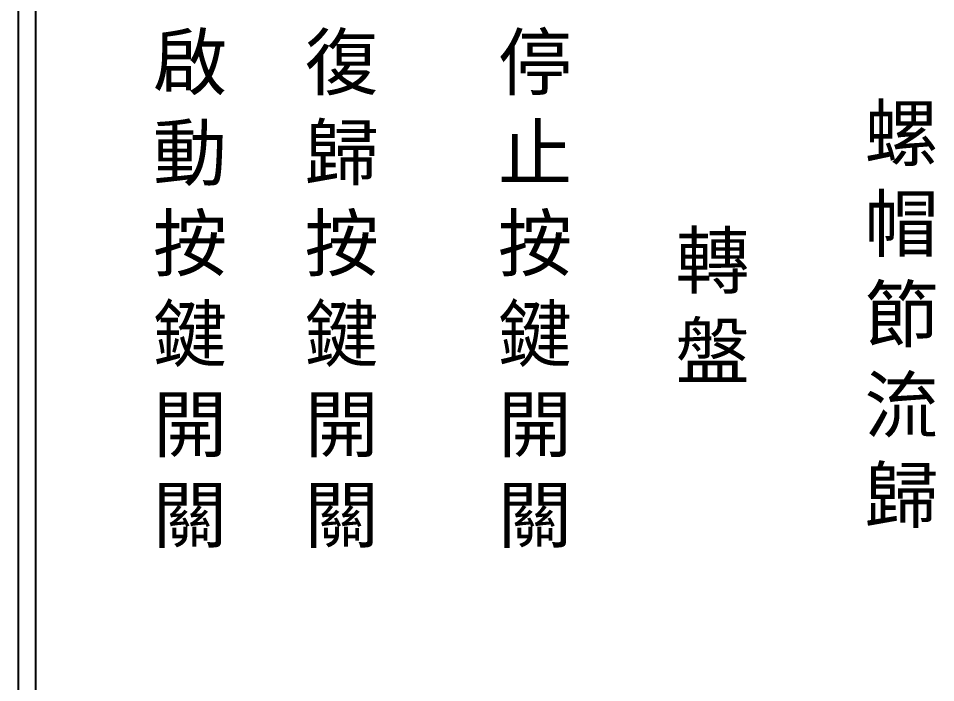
# Model space of a CAD drawing. Extents: x 325 to 612, y 3 to 207.
# Drawn here: x 325.3 to 391.1, y 50.7 to 98.4 of the extents above; entities that cross this region are included whole.
import ezdxf

# ---------------------------------------------------------------- set-up
doc = ezdxf.new("R2010")
doc.units = 0
doc.layers.add('圖框層', color=7, linetype='CONTINUOUS')
doc.layers.add('標尺寸層', color=3, linetype='CONTINUOUS')
doc.styles.add('CNS', font='romanc.shx', dxfattribs={"bigfont": 'chineset.shx'})

msp = doc.modelspace()

# ---------------------------------------------------------------- linework, layer by layer
at = {"layer": '圖框層', "color": 7}
for p, q in [((325.319, 3), (325.319, 206.969)), ((326.569, 4.25), (326.569, 205.719))]:
    msp.add_line(p, q, dxfattribs=at)

# ---------------------------------------------------------------- texts
at = {"layer": '標尺寸層', "color": 7, "char_height": 3.9, "width": 4.96081, "style": 'CNS'}
for s, insert, attachment_point in [('{\\fDFKai-SB|b0|i0|c136|p65;啟動按鍵開關}', (334.982, 97.234), 1), ('{\\fDFKai-SB|b0|i0|c136|p65;復歸\\P按鍵開關}', (345.862, 97.234), 1), ('{\\fDFKai-SB|b0|i0|c136|p65;停止按鍵開關}', (359.736, 97.234), 1), ('{\\fDFKai-SB|b0|i0|c136|p65;螺帽節流歸}', (388.697, 76.973), 5), ('{\\fDFKai-SB|b0|i0|c136|p65;轉盤}', (375.141, 77.65), 5)]:
    msp.add_mtext(s, dxfattribs=dict(at, insert=insert, attachment_point=attachment_point))

doc.saveas('drawing.dxf')
